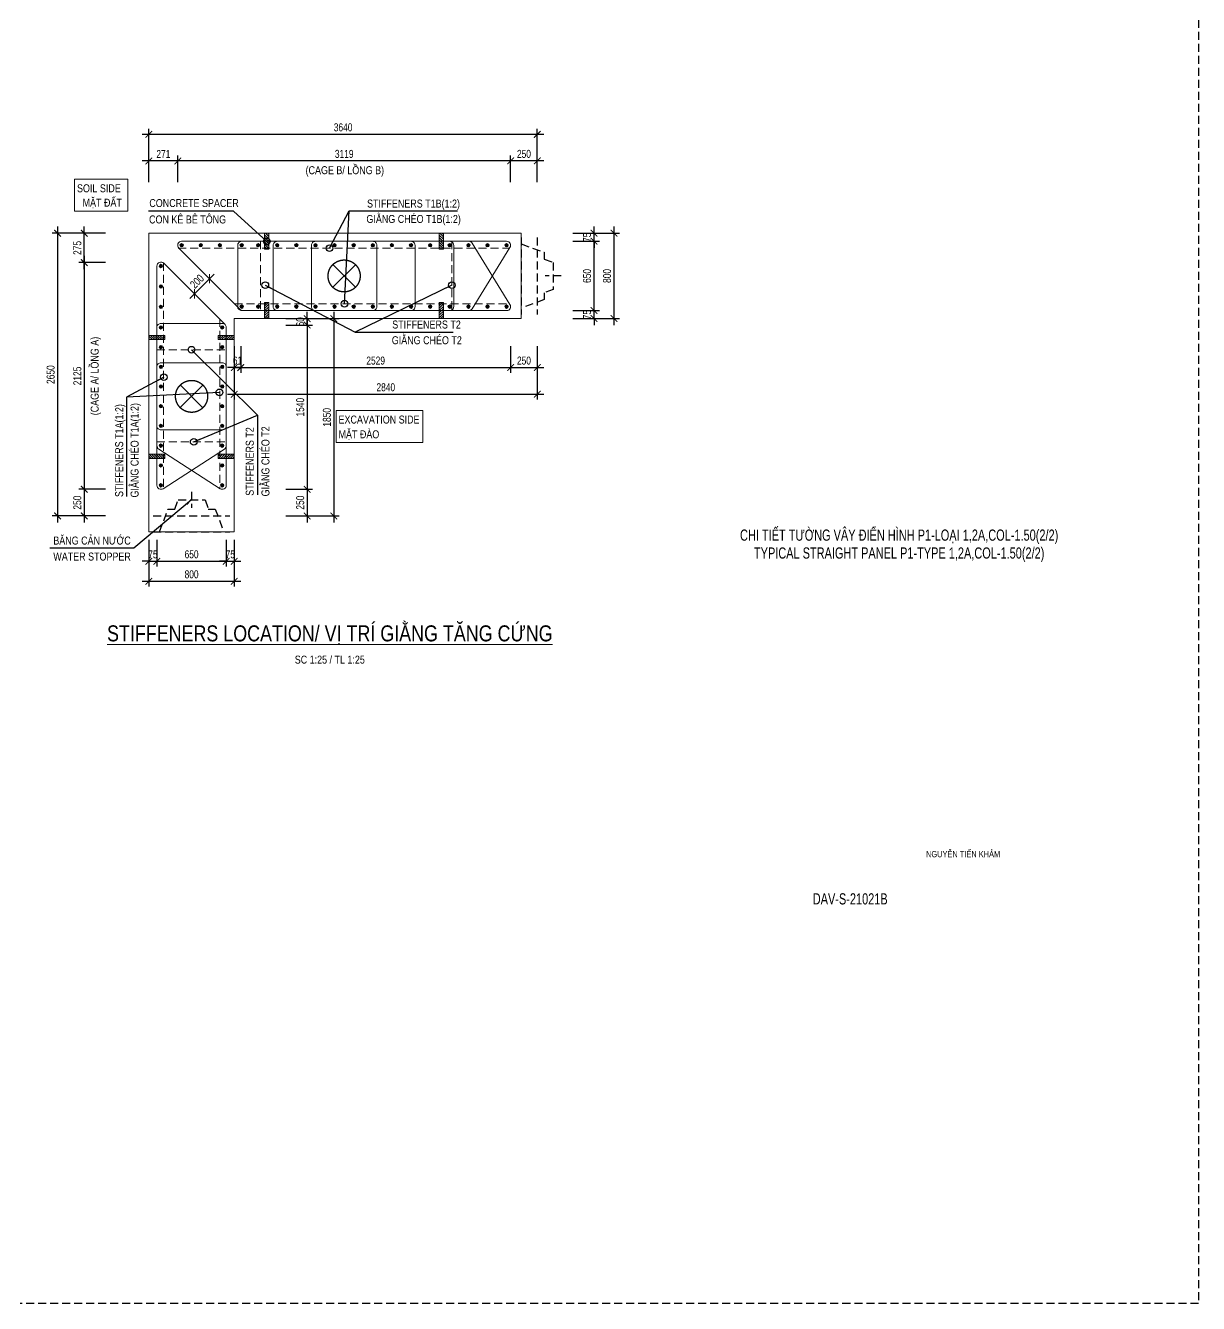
# Model space of a CAD drawing. Header units: millimetres. Extents: x 2611025 to 4139346, y -89870 to 101087.
# Drawn here: x 3060435 to 3104404, y -78018 to -30106 of the extents above; entities that cross this region are included whole.
import ezdxf
from ezdxf.enums import TextEntityAlignment as Align

# ---------------------------------------------------------------- set-up
doc = ezdxf.new("R2010")
doc.units = ezdxf.units.MM
doc.header["$LTSCALE"] = 1200
doc.header["$PDMODE"] = 35
doc.linetypes.add('CENTER', pattern=[2, 1.25, -0.25, 0.25, -0.25])
doc.linetypes.add('HIDDEN', pattern=[0.375, 0.25, -0.125])
for name, color, linetype, lineweight in [('5', 5, 'Continuous', 13), ('BOUND', 3, 'Continuous', 20), ('CWS', 8, 'HIDDEN', 9), ('ENOTE', 2, 'Continuous', 15), ('GRID', 74, 'CENTER', 15), ('LEADER', 8, 'Continuous', 9), ('MCT', 6, 'Continuous', 20), ('T2HI', 4, 'HIDDEN', 13), ('TCHI', 4, 'HIDDEN', 30), ('TEXTEN', 3, 'Continuous', 13), ('TEXTMA', 2, 'Continuous', 13), ('TEXTVN', 2, 'Continuous', 20), ('TIE', 4, 'Continuous', 13)]:
    doc.layers.add(name, color=color, linetype=linetype, lineweight=lineweight)
for name, color, linetype in [('CDC -TEXT KHUNG', 7, 'Continuous'), ('CDC.02.DIM', 1, 'Continuous'), ('CDC.04.HIDDEN', 8, 'HIDDEN'), ('CDC.11.NOTE', 8, 'Continuous'), ('CDC_06.TEXT', 2, 'Continuous'), ('MIE', 5, 'HIDDEN')]:
    doc.layers.add(name, color=color, linetype=linetype)
doc.styles.add('BIGTEXT', font='arial.ttf', dxfattribs={"width": 0.8})
doc.styles.add('DB_Arial', font='arial.ttf', dxfattribs={"width": 0.8})
doc.styles.add('KT CDC', font='arial.ttf', dxfattribs={"width": 0.85, "height": 200})
doc.styles.add('SMTEXT', font='arial.ttf', dxfattribs={"width": 0.75})
doc.dimstyles.new('BSV1-100', dxfattribs={"dimtxt": 300, "dimasz": 250, "dimexe": 200, "dimexo": 0, "dimgap": 108, "dimtad": 1, "dimdec": 0, "dimdsep": 46, "dimtxsty": 'SMTEXT', "dimblk": 'ARCHTICK', "dimcen": 100, "dimdle": 250, "dimclrd": 256, "dimclre": 256, "dimclrt": 1, "dimadec": 0, "dimazin": 0, "dimtfac": 1, "dimtdec": 0, "dimtix": 1, "dimtmove": 2, "dimatfit": 3, "dimfxl": 720, "dimfxlon": 1, "dimtolj": 1, "dimtzin": 0, "dimarcsym": 0})
doc.dimstyles.new('BSV25', dxfattribs={"dimtxt": 300, "dimasz": 250, "dimexe": 200, "dimexo": 0, "dimgap": 108, "dimtad": 1, "dimdec": 0, "dimlfac": 0.25, "dimdsep": 46, "dimtxsty": 'SMTEXT', "dimblk": 'ARCHTICK', "dimcen": 100, "dimdle": 250, "dimclrd": 256, "dimclre": 256, "dimclrt": 2, "dimadec": 0, "dimazin": 0, "dimtfac": 1, "dimtdec": 0, "dimtix": 1, "dimtmove": 2, "dimatfit": 3, "dimfxl": 800, "dimfxlon": 1, "dimtolj": 1, "dimtzin": 0, "dimarcsym": 0})

# ---------------------------------------------------------------- blocks, each defined once
blk = doc.blocks.new('cws800')
at = {"layer": 'CDC.04.HIDDEN'}
for p, q in [((-600, 1440), (-600, -1440)), ((0, 1440), (0, -1440))]:
    blk.add_line(p, q, dxfattribs=at)
for points in [[(0, 1200), (-860, 888), (-860, 627), (-1200, 507), (-1200, -507), (-860, -627), (-860, -888), (0, -1200)], [(-1500, 0), (-900, 0)]]:
    blk.add_lwpolyline(points, dxfattribs=at)
blk = doc.blocks.new('_ArchTick')
at = {"color": 0, "linetype": 'ByBlock', "const_width": 0.15}
blk.add_lwpolyline([(-0.5, -0.5), (0.5, 0.5)], dxfattribs=at)
blk = doc.blocks.new('*D458')
at = {"layer": 'CDC.02.DIM', "lineweight": -2, "transparency": 16777216}
for p, q in [((3065059, -34984), (3065059, -33984)), ((3079619, -34984), (3079619, -33984)), ((3064809, -34184), (3079869, -34184))]:
    blk.add_line(p, q, dxfattribs=at)
at = {"layer": 'Defpoints', "color": 0, "transparency": 16777216}
for p in [(3079619, -34184), (3065059, -37894), (3079619, -38054)]:
    blk.add_point(p, dxfattribs=at)
at = {"layer": 'CDC.02.DIM', "lineweight": -2, "transparency": 16777216, "xscale": 250, "yscale": 250, "zscale": 250, "rotation": 180}
blk.add_blockref('_ArchTick', (3065059, -34184), dxfattribs=at)
at = {"layer": 'CDC.02.DIM', "lineweight": -2, "transparency": 16777216, "xscale": 250, "yscale": 250, "zscale": 250}
blk.add_blockref('_ArchTick', (3079619, -34184), dxfattribs=at)
at = {"layer": 'CDC.02.DIM', "color": 2, "transparency": 16777216, "insert": (3072339, -33923), "char_height": 300, "attachment_point": 5, "style": 'SMTEXT'}
blk.add_mtext('\\A1;3640', dxfattribs=at)
blk = doc.blocks.new('*D459')
at = {"layer": 'CDC.02.DIM', "lineweight": -2, "transparency": 16777216}
for p, q in [((3079869, -35181), (3078369, -35181)), ((3078619, -35981), (3078619, -34981)), ((3079619, -35981), (3079619, -34981))]:
    blk.add_line(p, q, dxfattribs=at)
at = {"layer": 'Defpoints', "color": 0, "transparency": 16777216}
for p in [(3078619, -35181), (3078619, -37894), (3079619, -37894)]:
    blk.add_point(p, dxfattribs=at)
at = {"layer": 'CDC.02.DIM', "lineweight": -2, "transparency": 16777216, "xscale": 250, "yscale": 250, "zscale": 250, "rotation": 180}
blk.add_blockref('_ArchTick', (3078619, -35181), dxfattribs=at)
at = {"layer": 'CDC.02.DIM', "lineweight": -2, "transparency": 16777216, "xscale": 250, "yscale": 250, "zscale": 250}
blk.add_blockref('_ArchTick', (3079619, -35181), dxfattribs=at)
at = {"layer": 'CDC.02.DIM', "color": 2, "transparency": 16777216, "insert": (3079119, -34919), "char_height": 300, "attachment_point": 5, "style": 'SMTEXT'}
blk.add_mtext('\\A1;250', dxfattribs=at)
blk = doc.blocks.new('*D460')
at = {"layer": 'CDC.02.DIM', "lineweight": -2, "transparency": 16777216}
for p, q in [((3078869, -35181), (3065894, -35181)), ((3066144, -35981), (3066144, -34981)), ((3078619, -35981), (3078619, -34981))]:
    blk.add_line(p, q, dxfattribs=at)
at = {"layer": 'Defpoints', "color": 0, "transparency": 16777216}
for p in [(3066144, -35181), (3066144, -37894), (3078619, -37894)]:
    blk.add_point(p, dxfattribs=at)
at = {"layer": 'CDC.02.DIM', "lineweight": -2, "transparency": 16777216, "xscale": 250, "yscale": 250, "zscale": 250, "rotation": 180}
blk.add_blockref('_ArchTick', (3066144, -35181), dxfattribs=at)
at = {"layer": 'CDC.02.DIM', "lineweight": -2, "transparency": 16777216, "xscale": 250, "yscale": 250, "zscale": 250}
blk.add_blockref('_ArchTick', (3078619, -35181), dxfattribs=at)
at = {"layer": 'CDC.02.DIM', "color": 2, "transparency": 16777216, "insert": (3072381, -34919), "char_height": 300, "attachment_point": 5, "style": 'SMTEXT'}
blk.add_mtext('\\A1;3119', dxfattribs=at)
blk = doc.blocks.new('*D461')
at = {"layer": 'CDC.02.DIM', "lineweight": -2, "transparency": 16777216}
for p, q in [((3066394, -35181), (3064809, -35181)), ((3065059, -35981), (3065059, -34981)), ((3066144, -35981), (3066144, -34981))]:
    blk.add_line(p, q, dxfattribs=at)
at = {"layer": 'Defpoints', "color": 0, "transparency": 16777216}
for p in [(3065059, -35181), (3065059, -37894), (3066144, -37894)]:
    blk.add_point(p, dxfattribs=at)
at = {"layer": 'CDC.02.DIM', "lineweight": -2, "transparency": 16777216, "xscale": 250, "yscale": 250, "zscale": 250, "rotation": 180}
blk.add_blockref('_ArchTick', (3065059, -35181), dxfattribs=at)
at = {"layer": 'CDC.02.DIM', "lineweight": -2, "transparency": 16777216, "xscale": 250, "yscale": 250, "zscale": 250}
blk.add_blockref('_ArchTick', (3066144, -35181), dxfattribs=at)
at = {"layer": 'CDC.02.DIM', "color": 2, "transparency": 16777216, "insert": (3065601, -34922), "char_height": 300, "attachment_point": 5, "style": 'SMTEXT'}
blk.add_mtext('\\A1;271', dxfattribs=at)
blk = doc.blocks.new('mct1')
at = {"lineweight": 9}
h = blk.add_hatch(color=256, dxfattribs=at)
h.dxf.hatch_style = 1
h.paths.add_polyline_path([(-16, 0, 1), (16, 0, 1)])
blk.add_circle((0, 0), 16, dxfattribs=at)
blk = doc.blocks.new('*D462')
at = {"layer": 'CDC.02.DIM', "lineweight": -2, "transparency": 16777216}
for p, q in [((3071193, -41094), (3072193, -41094)), ((3071993, -40844), (3071993, -48743)), ((3071193, -48493), (3072193, -48493))]:
    blk.add_line(p, q, dxfattribs=at)
at = {"layer": 'Defpoints', "color": 0, "transparency": 16777216}
for p in [(3068259, -41094), (3068259, -48493), (3071993, -48493)]:
    blk.add_point(p, dxfattribs=at)
at = {"layer": 'CDC.02.DIM', "lineweight": -2, "transparency": 16777216, "xscale": 250, "yscale": 250, "zscale": 250}
for p, rotation in [((3071993, -41094), 90), ((3071993, -48493), 270)]:
    blk.add_blockref('_ArchTick', p, dxfattribs=dict(at, rotation=rotation))
at = {"layer": 'CDC.02.DIM', "color": 2, "transparency": 16777216, "insert": (3071732, -44794), "char_height": 300, "attachment_point": 5, "rotation": 90, "style": 'SMTEXT'}
blk.add_mtext('\\A1;1850', dxfattribs=at)
blk = doc.blocks.new('*D463')
at = {"layer": 'CDC.02.DIM', "lineweight": -2, "transparency": 16777216}
for p, q in [((3068501, -42130), (3068501, -43130)), ((3078619, -42130), (3078619, -43130)), ((3068251, -42930), (3078869, -42930))]:
    blk.add_line(p, q, dxfattribs=at)
at = {"layer": 'Defpoints', "color": 0, "transparency": 16777216}
for p in [(3068501, -41094), (3078619, -41094), (3078619, -42930)]:
    blk.add_point(p, dxfattribs=at)
at = {"layer": 'CDC.02.DIM', "lineweight": -2, "transparency": 16777216, "xscale": 250, "yscale": 250, "zscale": 250, "rotation": 180}
blk.add_blockref('_ArchTick', (3068501, -42930), dxfattribs=at)
at = {"layer": 'CDC.02.DIM', "lineweight": -2, "transparency": 16777216, "xscale": 250, "yscale": 250, "zscale": 250}
blk.add_blockref('_ArchTick', (3078619, -42930), dxfattribs=at)
at = {"layer": 'CDC.02.DIM', "color": 2, "transparency": 16777216, "insert": (3073560, -42669), "char_height": 300, "attachment_point": 5, "style": 'SMTEXT'}
blk.add_mtext('\\A1;2529', dxfattribs=at)
blk = doc.blocks.new('*D464')
at = {"layer": 'CDC.02.DIM', "lineweight": -2, "transparency": 16777216}
for p, q in [((3068259, -43130), (3068259, -44130)), ((3079619, -43130), (3079619, -44130)), ((3068009, -43930), (3079869, -43930))]:
    blk.add_line(p, q, dxfattribs=at)
at = {"layer": 'Defpoints', "color": 0, "transparency": 16777216}
for p in [(3068259, -41094), (3079619, -41094), (3079619, -43930)]:
    blk.add_point(p, dxfattribs=at)
at = {"layer": 'CDC.02.DIM', "lineweight": -2, "transparency": 16777216, "xscale": 250, "yscale": 250, "zscale": 250, "rotation": 180}
blk.add_blockref('_ArchTick', (3068259, -43930), dxfattribs=at)
at = {"layer": 'CDC.02.DIM', "lineweight": -2, "transparency": 16777216, "xscale": 250, "yscale": 250, "zscale": 250}
blk.add_blockref('_ArchTick', (3079619, -43930), dxfattribs=at)
at = {"layer": 'CDC.02.DIM', "color": 2, "transparency": 16777216, "insert": (3073939, -43669), "char_height": 300, "attachment_point": 5, "style": 'SMTEXT'}
blk.add_mtext('\\A1;2840', dxfattribs=at)
blk = doc.blocks.new('*D465')
at = {"layer": 'CDC.02.DIM', "lineweight": -2, "transparency": 16777216}
for p, q in [((3078619, -42130), (3078619, -43130)), ((3079619, -42130), (3079619, -43130)), ((3078369, -42930), (3079869, -42930))]:
    blk.add_line(p, q, dxfattribs=at)
at = {"layer": 'Defpoints', "color": 0, "transparency": 16777216}
for p in [(3078619, -41094), (3079619, -41094), (3079619, -42930)]:
    blk.add_point(p, dxfattribs=at)
at = {"layer": 'CDC.02.DIM', "lineweight": -2, "transparency": 16777216, "xscale": 250, "yscale": 250, "zscale": 250, "rotation": 180}
blk.add_blockref('_ArchTick', (3078619, -42930), dxfattribs=at)
at = {"layer": 'CDC.02.DIM', "lineweight": -2, "transparency": 16777216, "xscale": 250, "yscale": 250, "zscale": 250}
blk.add_blockref('_ArchTick', (3079619, -42930), dxfattribs=at)
at = {"layer": 'CDC.02.DIM', "color": 2, "transparency": 16777216, "insert": (3079119, -42669), "char_height": 300, "attachment_point": 5, "style": 'SMTEXT'}
blk.add_mtext('\\A1;250', dxfattribs=at)
blk = doc.blocks.new('*D466')
at = {"layer": 'CDC.02.DIM', "lineweight": -2, "transparency": 16777216}
for p, q in [((3070993, -41083), (3070993, -47743)), ((3070193, -41333), (3071193, -41333)), ((3070193, -47493), (3071193, -47493))]:
    blk.add_line(p, q, dxfattribs=at)
at = {"layer": 'Defpoints', "color": 0, "transparency": 16777216}
for p in [(3068259, -41333), (3068259, -47493), (3070993, -47493)]:
    blk.add_point(p, dxfattribs=at)
at = {"layer": 'CDC.02.DIM', "lineweight": -2, "transparency": 16777216, "xscale": 250, "yscale": 250, "zscale": 250}
for p, rotation in [((3070993, -41333), 90), ((3070993, -47493), 270)]:
    blk.add_blockref('_ArchTick', p, dxfattribs=dict(at, rotation=rotation))
at = {"layer": 'CDC.02.DIM', "color": 2, "transparency": 16777216, "insert": (3070732, -44413), "char_height": 300, "attachment_point": 5, "rotation": 90, "style": 'SMTEXT'}
blk.add_mtext('\\A1;1540', dxfattribs=at)
blk = doc.blocks.new('*D467')
at = {"layer": 'CDC.02.DIM', "lineweight": -2, "transparency": 16777216}
for p, q in [((3070993, -47243), (3070993, -48743)), ((3070193, -47493), (3071193, -47493)), ((3070193, -48493), (3071193, -48493))]:
    blk.add_line(p, q, dxfattribs=at)
at = {"layer": 'Defpoints', "color": 0, "transparency": 16777216}
for p in [(3068259, -47493), (3068259, -48493), (3070993, -48493)]:
    blk.add_point(p, dxfattribs=at)
at = {"layer": 'CDC.02.DIM', "lineweight": -2, "transparency": 16777216, "xscale": 250, "yscale": 250, "zscale": 250}
for p, rotation in [((3070993, -47493), 90), ((3070993, -48493), 270)]:
    blk.add_blockref('_ArchTick', p, dxfattribs=dict(at, rotation=rotation))
at = {"layer": 'CDC.02.DIM', "color": 2, "transparency": 16777216, "insert": (3070732, -47993), "char_height": 300, "attachment_point": 5, "rotation": 90, "style": 'SMTEXT'}
blk.add_mtext('\\A1;250', dxfattribs=at)
blk = doc.blocks.new('*D468')
at = {"layer": 'CDC.02.DIM', "lineweight": -2, "transparency": 16777216}
for p, q in [((3070193, -41094), (3071193, -41094)), ((3070993, -41094), (3070993, -40844)), ((3070993, -41333), (3070993, -41094)), ((3070193, -41333), (3071193, -41333)), ((3070993, -41333), (3070993, -41583))]:
    blk.add_line(p, q, dxfattribs=at)
at = {"layer": 'Defpoints', "color": 0, "transparency": 16777216}
for p in [(3068259, -41094), (3070993, -41094), (3068259, -41333)]:
    blk.add_point(p, dxfattribs=at)
at = {"layer": 'CDC.02.DIM', "lineweight": -2, "transparency": 16777216, "xscale": 250, "yscale": 250, "zscale": 250}
for p, rotation in [((3070993, -41094), 270), ((3070993, -41333), 90)]:
    blk.add_blockref('_ArchTick', p, dxfattribs=dict(at, rotation=rotation))
at = {"layer": 'CDC.02.DIM', "color": 2, "transparency": 16777216, "insert": (3070732, -41213), "char_height": 300, "attachment_point": 5, "rotation": 90, "style": 'SMTEXT'}
blk.add_mtext('\\A1;60', dxfattribs=at)
blk = doc.blocks.new('*D469')
at = {"layer": 'CDC.02.DIM', "lineweight": -2, "transparency": 16777216}
for p, q in [((3068259, -42130), (3068259, -43130)), ((3068501, -42130), (3068501, -43130)), ((3068259, -42930), (3068009, -42930)), ((3068501, -42930), (3068259, -42930)), ((3068501, -42930), (3068751, -42930))]:
    blk.add_line(p, q, dxfattribs=at)
at = {"layer": 'Defpoints', "color": 0, "transparency": 16777216}
for p in [(3068259, -41094), (3068501, -41094), (3068259, -42930)]:
    blk.add_point(p, dxfattribs=at)
at = {"layer": 'CDC.02.DIM', "lineweight": -2, "transparency": 16777216, "xscale": 250, "yscale": 250, "zscale": 250}
blk.add_blockref('_ArchTick', (3068259, -42930), dxfattribs=at)
at = {"layer": 'CDC.02.DIM', "lineweight": -2, "transparency": 16777216, "xscale": 250, "yscale": 250, "zscale": 250, "rotation": 180}
blk.add_blockref('_ArchTick', (3068501, -42930), dxfattribs=at)
at = {"layer": 'CDC.02.DIM', "color": 2, "transparency": 16777216, "insert": (3068380, -42669), "char_height": 300, "attachment_point": 5, "style": 'SMTEXT'}
blk.add_mtext('\\A1;61', dxfattribs=at)
blk = doc.blocks.new('*D470')
at = {"layer": 'CDC.02.DIM', "lineweight": -2, "transparency": 16777216}
for p, q in [((3082495, -41344), (3082495, -37644)), ((3081695, -37894), (3082695, -37894)), ((3081695, -41094), (3082695, -41094))]:
    blk.add_line(p, q, dxfattribs=at)
at = {"layer": 'Defpoints', "color": 0, "transparency": 16777216}
for p in [(3079019, -37894), (3082495, -37894), (3079019, -41094)]:
    blk.add_point(p, dxfattribs=at)
at = {"layer": 'CDC.02.DIM', "lineweight": -2, "transparency": 16777216, "xscale": 250, "yscale": 250, "zscale": 250}
for p, rotation in [((3082495, -37894), 90), ((3082495, -41094), 270)]:
    blk.add_blockref('_ArchTick', p, dxfattribs=dict(at, rotation=rotation))
at = {"layer": 'CDC.02.DIM', "color": 2, "transparency": 16777216, "insert": (3082234, -39494), "char_height": 300, "attachment_point": 5, "rotation": 90, "style": 'SMTEXT'}
blk.add_mtext('\\A1;800', dxfattribs=at)
blk = doc.blocks.new('*D471')
at = {"layer": 'CDC.02.DIM', "lineweight": -2, "transparency": 16777216}
for p, q in [((3081745, -40794), (3081745, -40544)), ((3080945, -40794), (3081945, -40794)), ((3080945, -41094), (3081945, -41094)), ((3081745, -41094), (3081745, -40794)), ((3081745, -41094), (3081745, -41344))]:
    blk.add_line(p, q, dxfattribs=at)
at = {"layer": 'Defpoints', "color": 0, "transparency": 16777216}
for p in [(3079019, -40794), (3079019, -41094), (3081745, -40794)]:
    blk.add_point(p, dxfattribs=at)
at = {"layer": 'CDC.02.DIM', "lineweight": -2, "transparency": 16777216, "xscale": 250, "yscale": 250, "zscale": 250}
for p, rotation in [((3081745, -40794), 270), ((3081745, -41094), 90)]:
    blk.add_blockref('_ArchTick', p, dxfattribs=dict(at, rotation=rotation))
at = {"layer": 'CDC.02.DIM', "color": 2, "transparency": 16777216, "insert": (3081484, -40944), "char_height": 300, "attachment_point": 5, "rotation": 90, "style": 'SMTEXT'}
blk.add_mtext('\\A1;75', dxfattribs=at)
blk = doc.blocks.new('*D472')
at = {"layer": 'CDC.02.DIM', "lineweight": -2, "transparency": 16777216}
for p, q in [((3080945, -38194), (3081945, -38194)), ((3081745, -41044), (3081745, -37944)), ((3080945, -40794), (3081945, -40794))]:
    blk.add_line(p, q, dxfattribs=at)
at = {"layer": 'Defpoints', "color": 0, "transparency": 16777216}
for p in [(3079019, -38194), (3081745, -38194), (3079019, -40794)]:
    blk.add_point(p, dxfattribs=at)
at = {"layer": 'CDC.02.DIM', "lineweight": -2, "transparency": 16777216, "xscale": 250, "yscale": 250, "zscale": 250}
for p, rotation in [((3081745, -38194), 90), ((3081745, -40794), 270)]:
    blk.add_blockref('_ArchTick', p, dxfattribs=dict(at, rotation=rotation))
at = {"layer": 'CDC.02.DIM', "color": 2, "transparency": 16777216, "insert": (3081484, -39494), "char_height": 300, "attachment_point": 5, "rotation": 90, "style": 'SMTEXT'}
blk.add_mtext('\\A1;650', dxfattribs=at)
blk = doc.blocks.new('*D473')
at = {"layer": 'CDC.02.DIM', "lineweight": -2, "transparency": 16777216}
for p, q in [((3081745, -37894), (3081745, -37644)), ((3080945, -37894), (3081945, -37894)), ((3080945, -38194), (3081945, -38194)), ((3081745, -38194), (3081745, -37894)), ((3081745, -38194), (3081745, -38444))]:
    blk.add_line(p, q, dxfattribs=at)
at = {"layer": 'Defpoints', "color": 0, "transparency": 16777216}
for p in [(3079019, -37894), (3079019, -38194), (3081745, -37894)]:
    blk.add_point(p, dxfattribs=at)
at = {"layer": 'CDC.02.DIM', "lineweight": -2, "transparency": 16777216, "xscale": 250, "yscale": 250, "zscale": 250}
for p, rotation in [((3081745, -37894), 270), ((3081745, -38194), 90)]:
    blk.add_blockref('_ArchTick', p, dxfattribs=dict(at, rotation=rotation))
at = {"layer": 'CDC.02.DIM', "color": 2, "transparency": 16777216, "insert": (3081484, -38044), "char_height": 300, "attachment_point": 5, "rotation": 90, "style": 'SMTEXT'}
blk.add_mtext('\\A1;75', dxfattribs=at)
blk = doc.blocks.new('*D474')
at = {"layer": 'CDC.02.DIM', "lineweight": -2, "transparency": 16777216}
for p, q in [((3061637, -37644), (3061637, -48743)), ((3062437, -37894), (3061437, -37894)), ((3062437, -48493), (3061437, -48493))]:
    blk.add_line(p, q, dxfattribs=at)
at = {"layer": 'Defpoints', "color": 0, "transparency": 16777216}
for p in [(3065059, -37894), (3061637, -48493), (3065059, -48493)]:
    blk.add_point(p, dxfattribs=at)
at = {"layer": 'CDC.02.DIM', "lineweight": -2, "transparency": 16777216, "xscale": 250, "yscale": 250, "zscale": 250}
for p, rotation in [((3061637, -37894), 90), ((3061637, -48493), 270)]:
    blk.add_blockref('_ArchTick', p, dxfattribs=dict(at, rotation=rotation))
at = {"layer": 'CDC.02.DIM', "color": 2, "transparency": 16777216, "insert": (3061376, -43194), "char_height": 300, "attachment_point": 5, "rotation": 90, "style": 'SMTEXT'}
blk.add_mtext('\\A1;2650', dxfattribs=at)
blk = doc.blocks.new('*D475')
at = {"layer": 'CDC.02.DIM', "lineweight": -2, "transparency": 16777216}
for p, q in [((3062637, -38745), (3062637, -47743)), ((3063437, -38995), (3062437, -38995)), ((3063437, -47493), (3062437, -47493))]:
    blk.add_line(p, q, dxfattribs=at)
at = {"layer": 'Defpoints', "color": 0, "transparency": 16777216}
for p in [(3065429, -38995), (3062637, -47493), (3065059, -47493)]:
    blk.add_point(p, dxfattribs=at)
at = {"layer": 'CDC.02.DIM', "lineweight": -2, "transparency": 16777216, "xscale": 250, "yscale": 250, "zscale": 250}
for p, rotation in [((3062637, -38995), 90), ((3062637, -47493), 270)]:
    blk.add_blockref('_ArchTick', p, dxfattribs=dict(at, rotation=rotation))
at = {"layer": 'CDC.02.DIM', "color": 2, "transparency": 16777216, "insert": (3062376, -43244), "char_height": 300, "attachment_point": 5, "rotation": 90, "style": 'SMTEXT'}
blk.add_mtext('\\A1;2125', dxfattribs=at)
blk = doc.blocks.new('*D476')
at = {"layer": 'CDC.02.DIM', "lineweight": -2, "transparency": 16777216}
for p, q in [((3062637, -47243), (3062637, -48743)), ((3063437, -47493), (3062437, -47493)), ((3063437, -48493), (3062437, -48493))]:
    blk.add_line(p, q, dxfattribs=at)
at = {"layer": 'Defpoints', "color": 0, "transparency": 16777216}
for p in [(3065059, -47493), (3062637, -48493), (3065059, -48493)]:
    blk.add_point(p, dxfattribs=at)
at = {"layer": 'CDC.02.DIM', "lineweight": -2, "transparency": 16777216, "xscale": 250, "yscale": 250, "zscale": 250}
for p, rotation in [((3062637, -47493), 90), ((3062637, -48493), 270)]:
    blk.add_blockref('_ArchTick', p, dxfattribs=dict(at, rotation=rotation))
at = {"layer": 'CDC.02.DIM', "color": 2, "transparency": 16777216, "insert": (3062376, -47993), "char_height": 300, "attachment_point": 5, "rotation": 90, "style": 'SMTEXT'}
blk.add_mtext('\\A1;250', dxfattribs=at)
blk = doc.blocks.new('*D477')
at = {"layer": 'CDC.02.DIM', "lineweight": -2, "transparency": 16777216}
for p, q in [((3062637, -39245), (3062637, -37644)), ((3063437, -37894), (3062437, -37894)), ((3063437, -38995), (3062437, -38995))]:
    blk.add_line(p, q, dxfattribs=at)
at = {"layer": 'Defpoints', "color": 0, "transparency": 16777216}
for p in [(3062637, -37894), (3065059, -37894), (3065429, -38995)]:
    blk.add_point(p, dxfattribs=at)
at = {"layer": 'CDC.02.DIM', "lineweight": -2, "transparency": 16777216, "xscale": 250, "yscale": 250, "zscale": 250}
for p, rotation in [((3062637, -37894), 90), ((3062637, -38995), 270)]:
    blk.add_blockref('_ArchTick', p, dxfattribs=dict(at, rotation=rotation))
at = {"layer": 'CDC.02.DIM', "color": 2, "transparency": 16777216, "insert": (3062376, -38444), "char_height": 300, "attachment_point": 5, "rotation": 90, "style": 'SMTEXT'}
blk.add_mtext('\\A1;275', dxfattribs=at)
blk = doc.blocks.new('*D478')
at = {"layer": 'CDC.02.DIM', "lineweight": -2, "transparency": 16777216}
for p, q in [((3065059, -50143), (3065059, -51143)), ((3068259, -50143), (3068259, -51143)), ((3064809, -50943), (3068509, -50943))]:
    blk.add_line(p, q, dxfattribs=at)
at = {"layer": 'Defpoints', "color": 0, "transparency": 16777216}
for p in [(3065059, -49093), (3068259, -49093), (3068259, -50943)]:
    blk.add_point(p, dxfattribs=at)
at = {"layer": 'CDC.02.DIM', "lineweight": -2, "transparency": 16777216, "xscale": 250, "yscale": 250, "zscale": 250, "rotation": 180}
blk.add_blockref('_ArchTick', (3065059, -50943), dxfattribs=at)
at = {"layer": 'CDC.02.DIM', "lineweight": -2, "transparency": 16777216, "xscale": 250, "yscale": 250, "zscale": 250}
blk.add_blockref('_ArchTick', (3068259, -50943), dxfattribs=at)
at = {"layer": 'CDC.02.DIM', "color": 2, "transparency": 16777216, "insert": (3066659, -50682), "char_height": 300, "attachment_point": 5, "style": 'SMTEXT'}
blk.add_mtext('\\A1;800', dxfattribs=at)
blk = doc.blocks.new('*D479')
at = {"layer": 'CDC.02.DIM', "lineweight": -2, "transparency": 16777216}
for p, q in [((3065059, -49393), (3065059, -50393)), ((3065359, -49393), (3065359, -50393)), ((3065059, -50193), (3064809, -50193)), ((3065059, -50193), (3065359, -50193)), ((3065359, -50193), (3065609, -50193))]:
    blk.add_line(p, q, dxfattribs=at)
at = {"layer": 'Defpoints', "color": 0, "transparency": 16777216}
for p in [(3065059, -49093), (3065359, -49093), (3065359, -50193)]:
    blk.add_point(p, dxfattribs=at)
at = {"layer": 'CDC.02.DIM', "lineweight": -2, "transparency": 16777216, "xscale": 250, "yscale": 250, "zscale": 250}
blk.add_blockref('_ArchTick', (3065059, -50193), dxfattribs=at)
at = {"layer": 'CDC.02.DIM', "lineweight": -2, "transparency": 16777216, "xscale": 250, "yscale": 250, "zscale": 250, "rotation": 180}
blk.add_blockref('_ArchTick', (3065359, -50193), dxfattribs=at)
at = {"layer": 'CDC.02.DIM', "color": 2, "transparency": 16777216, "insert": (3065209, -49933), "char_height": 300, "attachment_point": 5, "style": 'SMTEXT'}
blk.add_mtext('\\A1;75', dxfattribs=at)
blk = doc.blocks.new('*D480')
at = {"layer": 'CDC.02.DIM', "lineweight": -2, "transparency": 16777216}
for p, q in [((3065359, -49393), (3065359, -50393)), ((3067959, -49393), (3067959, -50393)), ((3065109, -50193), (3068209, -50193))]:
    blk.add_line(p, q, dxfattribs=at)
at = {"layer": 'Defpoints', "color": 0, "transparency": 16777216}
for p in [(3065359, -49093), (3067959, -49093), (3067959, -50193)]:
    blk.add_point(p, dxfattribs=at)
at = {"layer": 'CDC.02.DIM', "lineweight": -2, "transparency": 16777216, "xscale": 250, "yscale": 250, "zscale": 250, "rotation": 180}
blk.add_blockref('_ArchTick', (3065359, -50193), dxfattribs=at)
at = {"layer": 'CDC.02.DIM', "lineweight": -2, "transparency": 16777216, "xscale": 250, "yscale": 250, "zscale": 250}
blk.add_blockref('_ArchTick', (3067959, -50193), dxfattribs=at)
at = {"layer": 'CDC.02.DIM', "color": 2, "transparency": 16777216, "insert": (3066659, -49932), "char_height": 300, "attachment_point": 5, "style": 'SMTEXT'}
blk.add_mtext('\\A1;650', dxfattribs=at)
blk = doc.blocks.new('*D481')
at = {"layer": 'CDC.02.DIM', "lineweight": -2, "transparency": 16777216}
for p, q in [((3067959, -49393), (3067959, -50393)), ((3068259, -49393), (3068259, -50393)), ((3067959, -50193), (3067709, -50193)), ((3067959, -50193), (3068259, -50193)), ((3068259, -50193), (3068509, -50193))]:
    blk.add_line(p, q, dxfattribs=at)
at = {"layer": 'Defpoints', "color": 0, "transparency": 16777216}
for p in [(3067959, -49093), (3068259, -49093), (3068259, -50193)]:
    blk.add_point(p, dxfattribs=at)
at = {"layer": 'CDC.02.DIM', "lineweight": -2, "transparency": 16777216, "xscale": 250, "yscale": 250, "zscale": 250}
blk.add_blockref('_ArchTick', (3067959, -50193), dxfattribs=at)
at = {"layer": 'CDC.02.DIM', "lineweight": -2, "transparency": 16777216, "xscale": 250, "yscale": 250, "zscale": 250, "rotation": 180}
blk.add_blockref('_ArchTick', (3068259, -50193), dxfattribs=at)
at = {"layer": 'CDC.02.DIM', "color": 2, "transparency": 16777216, "insert": (3068109, -49933), "char_height": 300, "attachment_point": 5, "style": 'SMTEXT'}
blk.add_mtext('\\A1;75', dxfattribs=at)
blk = doc.blocks.new('tremie')
at = {"layer": 'MIE', "color": 74, "ltscale": 1000}
for p, q in [((424, -424), (-424, 424)), ((424, 424), (-424, -424))]:
    blk.add_line(p, q, dxfattribs=at)
at = {"layer": 'MIE', "ltscale": 500}
blk.add_circle((0, 0), 600, dxfattribs=at)
blk = doc.blocks.new('*D482')
at = {"layer": 'CDC.02.DIM', "lineweight": -2, "transparency": 16777216}
for p, q in [((3066588, -40343), (3067507, -39423)), ((3067331, -39600), (3067472, -39741)), ((3066765, -40166), (3066906, -40307))]:
    blk.add_line(p, q, dxfattribs=at)
at = {"layer": 'Defpoints', "color": 0, "transparency": 16777216}
for p in [(3067331, -39600), (3067331, -39600), (3066765, -40166)]:
    blk.add_point(p, dxfattribs=at)
at = {"layer": 'CDC.02.DIM', "lineweight": -2, "transparency": 16777216, "xscale": 250, "yscale": 250, "zscale": 250}
for p, rotation in [((3067331, -39600), 45), ((3066765, -40166), 225)]:
    blk.add_blockref('_ArchTick', p, dxfattribs=dict(at, rotation=rotation))
at = {"layer": 'CDC.02.DIM', "color": 2, "transparency": 16777216, "insert": (3066863, -39698), "char_height": 300, "attachment_point": 5, "rotation": 45, "style": 'SMTEXT'}
blk.add_mtext('\\A1;200', dxfattribs=at)
blk = doc.blocks.new('sp')
at = {"layer": '5', "lineweight": 20}
h = blk.add_hatch(dxfattribs=at)
h.set_pattern_fill('ANSI31', color=256, scale=500)
h.set_pattern_definition([(45, (0, 0), (-44.194, 44.194), [])])
h.paths.add_polyline_path([(80, 300), (-80, 300), (-80, -300), (80, -300)])
blk.add_lwpolyline([(-80, -300), (80, -300), (80, 300), (-80, 300)], close=True, dxfattribs=at)

msp = doc.modelspace()

# ---------------------------------------------------------------- linework, layer by layer
at = {"layer": 'BOUND'}
msp.add_lwpolyline([(3079018.8, -41094), (3079018.8, -37894), (3065058.9, -37894), (3065058.9, -49093.2), (3068258.9, -49093.2), (3068258.9, -41094)], close=True, dxfattribs=at)
at = {"layer": 'T2HI', "color": 1}
for p, q in [((3069241.3, -38194), (3069241.3, -40794)), ((3076416.7, -38194), (3076416.7, -40794)), ((3066160.7, -38451.2), (3078578.7, -38451.2)), ((3065606.2, -38995.9), (3065606.2, -47458.9)), ((3068266.1, -40535.5), (3078577.9, -40535.5)), ((3067712.6, -41101.2), (3067712.6, -47469.4)), ((3065358.9, -42258.1), (3067958.9, -42258.1)), ((3065358.9, -45713.1), (3067958.9, -45713.1))]:
    msp.add_line(p, q, dxfattribs=at)
at = {"layer": 'TCHI'}
msp.add_lwpolyline([(2884868.8, 17806.3), (3104404.3, 17806.3), (3104404.3, -78017.7), (2884868.8, -78017.7)], close=True, dxfattribs=at)
at = {"layer": 'TEXTEN'}
msp.add_lwpolyline([(3062271.1, -37067.1), (3062271.1, -35867.1), (3064271.1, -35867.1), (3064271.1, -37067.1)], close=True, dxfattribs=at)
at = {"layer": 'TEXTEN', "elevation": 0}
msp.add_lwpolyline([(3072075.5, -45738.3), (3072075.5, -44538.3), (3075325.5, -44538.3), (3075325.5, -45738.3)], close=True, dxfattribs=at)
at = {"layer": 'TIE'}
for points in [[(3076606, -40794), (3077048.6, -40794, 0.2482328), (3077172.6, -40728.4), (3078592.8, -38428.4, 0.6022653), (3078468.8, -38194), (3066286.7, -38194, 0.6681786), (3066180.6, -38450.1), (3068480.6, -40750.1, 0.1989124), (3068586.7, -40794), (3078468.8, -40794, 0.6022653), (3078592.8, -40559.6), (3077172.6, -38259.6, 0.2482328), (3077048.6, -38194), (3076606, -38194)], [(3068986.5, -40794), (3068536.5, -40794, -0.4142136), (3068386.5, -40644), (3068386.5, -38344, -0.4142136), (3068536.5, -38194), (3068986.5, -38194)], [(3070319.7, -40794), (3069869.7, -40794, -0.4142136), (3069719.7, -40644), (3069719.7, -38344, -0.4142136), (3069869.7, -38194), (3070319.7, -38194)], [(3071752.9, -40794), (3071302.9, -40794, -0.4142136), (3071152.9, -40644), (3071152.9, -38344, -0.4142136), (3071302.9, -38194), (3071752.9, -38194)], [(3073002.6, -40794), (3073452.6, -40794, 0.4142136), (3073602.6, -40644), (3073602.6, -38344, 0.4142136), (3073452.6, -38194), (3073002.6, -38194)], [(3074435.8, -40794), (3074885.8, -40794, 0.4142136), (3075035.8, -40644), (3075035.8, -38344, 0.4142136), (3074885.8, -38194), (3074435.8, -38194)], [(3075884.4, -40794), (3076334.4, -40794, 0.4142136), (3076484.4, -40644), (3076484.4, -38344, 0.4142136), (3076334.4, -38194), (3075884.4, -38194)], [(3067958.9, -41421.8, 0.1989124), (3067915, -41315.8), (3065615, -39015.8, 0.6681786), (3065358.9, -39121.8), (3065358.9, -47343.2, 0.5933499), (3065590, -47469.4), (3067890, -45983, 0.2552171), (3067958.9, -45856.8), (3067958.9, -45408.9)], [(3067958.9, -41871.8), (3067958.9, -41421.8, 0.4142136), (3067808.9, -41271.8), (3065508.9, -41271.8, 0.4142136), (3065358.9, -41421.8), (3065358.9, -41871.8)], [(3065358.9, -45408.9), (3065358.9, -45856.8, 0.2552171), (3065427.8, -45983), (3067727.8, -47469.4, 0.5933499), (3067958.9, -47343.2), (3067958.9, -41421.8)], [(3067958.9, -43350.2), (3067958.9, -42900.2, 0.4142136), (3067808.9, -42750.2), (3065508.9, -42750.2, 0.4142136), (3065358.9, -42900.2), (3065358.9, -43350.2)], [(3067958.9, -44667.7), (3067958.9, -45117.7, -0.4142136), (3067808.9, -45267.7), (3065508.9, -45267.7, -0.4142136), (3065358.9, -45117.7), (3065358.9, -44667.7)]]:
    msp.add_lwpolyline(points, format="xyb", dxfattribs=at)

# ---------------------------------------------------------------- block references
at = {"layer": 'CWS', "xscale": -1}
for p, rotation in [((3079018.8, -39494), 359.9999999999849), ((3066658.9, -49093.2), 89.99999999999993)]:
    msp.add_blockref('cws800', p, dxfattribs=dict(at, rotation=rotation))
at = {"layer": 'ENOTE', "xscale": -1}
for p in [(3069471.4, -38194), (3076024.4, -38194)]:
    msp.add_blockref('sp', p, dxfattribs=at)
at = {"layer": 'ENOTE'}
for p, rotation in [((3069471.4, -40794), 180), ((3076024.4, -40794), 180), ((3065358.9, -41800.6), 90.00000000000836), ((3065358.9, -46256), 90.00000000000836)]:
    msp.add_blockref('sp', p, dxfattribs=dict(at, rotation=rotation))
at = {"layer": 'ENOTE', "xscale": -1, "rotation": 270.0000000000084}
for p in [(3067958.9, -41800.6), (3067958.9, -46256)]:
    msp.add_blockref('sp', p, dxfattribs=at)
at = {"layer": 'GRID', "rotation": 269.6724061558663}
for p in [(3072377.7, -39494), (3066658.9, -44008.9)]:
    msp.add_blockref('tremie', p, dxfattribs=at)
at = {"layer": 'MCT', "yscale": 4, "zscale": 4}
for p, xscale, rotation in [((3066286.7, -38344), -3.999999999999999, 315.6159190641258), ((3067003.3, -38344), -4, 315.6159190641255), ((3067719.9, -38344), -4, 315.6159190641255), ((3068536.5, -38344), -4, 315.6159190641255), ((3069153.1, -38344), -4, 315.6159190641255), ((3069869.7, -38344), -4, 315.6159190641255), ((3070586.3, -38344), -4, 315.6159190641255), ((3071302.9, -38344), -4, 315.6159190641255), ((3072019.4, -38344), -4, 315.6159190641255), ((3072736, -38344), -4, 315.6159190641255), ((3073452.6, -38344), -4, 315.6159190641255), ((3074169.2, -38344), -4, 315.6159190641255), ((3074885.8, -38344), -4, 315.6159190641255), ((3075602.4, -38344), -4, 315.6159190641255), ((3076334.4, -38344), -4, 315.6159190641255), ((3077035.6, -38344), -4, 315.6159190641255), ((3077752.2, -38344), -4, 315.6159190641255), ((3078468.8, -38344), -4, 315.6159190641255), ((3065508.9, -39121.8), -3.999999999999999, 315.6159190641258), ((3065508.9, -39888.5), -3.999999999999999, 315.6159190641258), ((3065508.9, -40655.2), -3.999999999999999, 315.6159190641258), ((3068536.5, -40644), 4, 224.3840809358744), ((3069153.1, -40644), 4, 224.3840809358744), ((3069869.7, -40644), 4, 224.3840809358744), ((3070586.3, -40644), 4, 224.3840809358744), ((3071302.9, -40644), 4, 224.3840809358744), ((3072019.4, -40644), 4, 224.3840809358744), ((3072736, -40644), 4, 224.3840809358744), ((3073452.6, -40644), 4, 224.3840809358744), ((3074169.2, -40644), 4, 224.3840809358744), ((3074885.8, -40644), 4, 224.3840809358744), ((3075602.4, -40644), 4, 224.3840809358744), ((3076334.4, -40644), 4, 224.3840809358744), ((3077035.6, -40644), 4, 224.3840809358744), ((3077752.2, -40644), 4, 224.3840809358744), ((3078468.8, -40644), 4, 224.3840809358744), ((3065508.9, -41421.8), -3.999999999999999, 315.6159190641258), ((3067808.9, -41421.8), -3.999999999999999, 315.6159190641258), ((3065508.9, -42161), -3.999999999999999, 315.6159190641258), ((3067808.9, -42161), -3.999999999999999, 315.6159190641258), ((3065508.9, -42900.2), -3.999999999999999, 315.6159190641258), ((3067808.9, -42900.2), -3.999999999999999, 315.6159190641258), ((3065508.9, -43639.3), -3.999999999999999, 315.6159190641258), ((3067808.9, -43639.3), -3.999999999999999, 315.6159190641258), ((3065508.9, -44378.5), -3.999999999999999, 315.6159190641258), ((3067808.9, -44378.5), -3.999999999999999, 315.6159190641258), ((3065508.9, -45117.7), -3.999999999999999, 315.6159190641258), ((3067808.9, -45117.7), -3.999999999999999, 315.6159190641258), ((3065508.9, -45856.8), -3.999999999999999, 315.6159190641258), ((3067808.9, -45856.8), -3.999999999999999, 315.6159190641258), ((3065508.9, -46596), -3.999999999999999, 315.6159190641258), ((3067808.9, -46596), -3.999999999999999, 315.6159190641258), ((3065508.9, -47343.2), -3.999999999999999, 315.6159190641258), ((3067808.9, -47343.2), -3.999999999999999, 315.6159190641258)]:
    msp.add_blockref('mct1', p, dxfattribs=dict(at, xscale=xscale, rotation=rotation))

# ---------------------------------------------------------------- texts
at = {"layer": 'CDC -TEXT KHUNG', "style": 'KT CDC', "width": 0.85}
msp.add_text('NGUYỄN TIẾN KHẢM', height=234, dxfattribs=at).set_placement((3094192.6, -61287.8))
at = {"layer": 'CDC_06.TEXT', "color": 4, "style": 'BIGTEXT', "width": 0.7}
for s, p in [('CHI TIẾT TƯỜNG VÂY ĐIỂN HÌNH P1-LOẠI 1,2A,COL-1.50(2/2)', (3093184.9, -49210.3)), ('TYPICAL STRAIGHT PANEL P1-TYPE 1,2A,COL-1.50(2/2)', (3093184.9, -49933.6))]:
    msp.add_text(s, height=420, dxfattribs=at).set_placement(p, align=Align.MIDDLE)
at = {"layer": 'CDC_06.TEXT', "color": 2, "linetype": 'ByBlock', "style": 'SMTEXT', "width": 0.7}
msp.add_text('DAV-S-21021B', height=420, dxfattribs=at).set_placement((3091350.2, -62848.7), align=Align.MIDDLE)
at = {"layer": 'TEXTMA', "style": 'DB_Arial', "width": 0.8}
for s, p in [('BĂNG CẢN NƯỚC', (3061475.3, -49564.5)), ('WATER STOPPER', (3061475.3, -50164.5))]:
    msp.add_text(s, height=300, rotation=360, dxfattribs=at).set_placement(p)
at = {"layer": 'TEXTVN', "style": 'DB_Arial', "width": 0.8}
for s, p in [('(CAGE B/ LỒNG B)', (3070932.2, -35678.7, 0)), ('MẶT ĐẤT', (3062573.4, -36895.5)), ('EXCAVATION SIDE', (3072168.1, -45027.7)), ('MẶT ĐÀO', (3072168.1, -45580.3))]:
    msp.add_text(s, height=300, dxfattribs=at).set_placement(p)
msp.add_text('SOIL SIDE', height=300, dxfattribs=at).set_placement((3064003.4, -36356.5, 0), align=Align.RIGHT)
at = {"layer": 'TEXTVN', "lineweight": 20, "style": 'DB_Arial', "width": 0.8}
for s, p in [(' CONCRETE SPACER', (3064982.1, -36910.8, 0)), ('STIFFENERS T1B(1:2)', (3073237, -36929.5)), ('CON KÊ BÊ TÔNG', (3065065, -37525.1, 0)), ('GIẰNG CHÉO T1B(1:2)', (3073214.2, -37507.4)), ('STIFFENERS T2', (3074181.2, -41465.8)), ('GIẰNG CHÉO T2', (3074164.2, -42054.5))]:
    msp.add_text(s, height=300, dxfattribs=at).set_placement(p)
at = {"layer": 'TEXTVN', "style": 'DB_Arial', "width": 0.8}
msp.add_text('(CAGE A/ LỒNG A)', height=300, rotation=90, dxfattribs=at).set_placement((3063174.9, -44717.2, 0))
at = {"layer": 'TEXTVN', "lineweight": 20, "style": 'DB_Arial', "width": 0.8}
for s, p in [('STIFFENERS T1A(1:2)', (3064094.4, -47782.1)), ('GIẰNG CHÉO T1A(1:2)', (3064672.3, -47799.3)), ('STIFFENERS T2', (3068989.1, -47735.2)), ('GIẰNG CHÉO T2', (3069577.9, -47758.2))]:
    msp.add_text(s, height=300, rotation=90, dxfattribs=at).set_placement(p)
for s, height, p in [('%%USTIFFENERS LOCATION/ VỊ TRÍ GIẰNG TĂNG CỨNG', 600, (3071840.6, -53194.2)), ('SC 1:25 / TL 1:25', 300, (3071840.6, -54028.8))]:
    msp.add_text(s, height=height, dxfattribs=at).set_placement(p, align=Align.CENTER)

# ---------------------------------------------------------------- dimensions: what is measured, and where the dimension line sits
at = {"layer": 'CDC.02.DIM'}
for base, p1, p2, picture, middle in [((3079618.8, -34183.9), (3065058.9, -37894), (3079618.8, -38053.8), '*D458', (3072338.8, -33922.6)), ((3065058.9, -35180.6), (3066143.7, -37894), (3065058.9, -37894), '*D461', (3065601.3, -34922)), ((3066143.7, -35180.6), (3078618.8, -37894), (3066143.7, -37894), '*D460', (3072381.2, -34919.3)), ((3078618.8, -35180.6), (3079618.8, -37894), (3078618.8, -37894), '*D459', (3079118.8, -34919.4)), ((3079618.8, -43930.4), (3068258.9, -41094), (3079618.8, -41094), '*D464', (3073938.8, -43669.2)), ((3068258.9, -42930.4), (3068501.4, -41094), (3068258.9, -41094), '*D469', (3068380.1, -42669.2)), ((3078618.8, -42930.4), (3068501.4, -41094), (3078618.8, -41094), '*D463', (3073560.1, -42669.2)), ((3079618.8, -42930.4), (3078618.8, -41094), (3079618.8, -41094), '*D465', (3079118.8, -42669.2)), ((3068258.9, -50943.2), (3065058.9, -49093.2), (3068258.9, -49093.2), '*D478', (3066658.9, -50682.1)), ((3065358.9, -50193.2), (3065058.9, -49093.2), (3065358.9, -49093.2), '*D479', (3065208.9, -49932.7)), ((3067958.9, -50193.2), (3065358.9, -49093.2), (3067958.9, -49093.2), '*D480', (3066658.9, -49932.1)), ((3068258.9, -50193.2), (3067958.9, -49093.2), (3068258.9, -49093.2), '*D481', (3068108.9, -49932.7))]:
    dim = msp.add_linear_dim(base=base, p1=p1, p2=p2, dimstyle='BSV25', dxfattribs=at)
    dim.commit()
    dim.dimension.update_dxf_attribs({"geometry": picture, "text_midpoint": middle})
for base, p1, p2, picture, middle in [((3061637.2, -48493.2), (3065058.9, -37894), (3065058.9, -48493.2), '*D474', (3061376.1, -43193.6)), ((3062637.2, -37894), (3065429.2, -38994.7), (3065058.9, -37894), '*D477', (3062376.1, -38444.4)), ((3082495, -37894), (3079018.8, -41094), (3079018.8, -37894), '*D470', (3082233.9, -39494)), ((3081745, -37894), (3079018.8, -38194), (3079018.8, -37894), '*D473', (3081484.5, -38044)), ((3081745, -38194), (3079018.8, -40794), (3079018.8, -38194), '*D472', (3081483.9, -39494)), ((3062637.2, -47493.2), (3065429.2, -38994.7), (3065058.9, -47493.2), '*D475', (3062376.1, -43243.9)), ((3081745, -40794), (3079018.8, -41094), (3079018.8, -40794), '*D471', (3081484.5, -40944)), ((3071993.1, -48493.2), (3068258.9, -41094), (3068258.9, -48493.2), '*D462', (3071732, -44793.6)), ((3070993.1, -41094), (3068258.9, -41332.8), (3068258.9, -41094), '*D468', (3070732, -41213.4)), ((3070993.1, -47493.2), (3068258.9, -41332.8), (3068258.9, -47493.2), '*D466', (3070732, -44413)), ((3062637.2, -48493.2), (3065058.9, -47493.2), (3065058.9, -48493.2), '*D476', (3062376.1, -47993.2)), ((3070993.1, -48493.2), (3068258.9, -47493.2), (3068258.9, -48493.2), '*D467', (3070732, -47993.2))]:
    dim = msp.add_linear_dim(base=base, p1=p1, p2=p2, angle=90, dimstyle='BSV25', dxfattribs=at)
    dim.commit()
    dim.dimension.update_dxf_attribs({"geometry": picture, "text_midpoint": middle})
dim = msp.add_aligned_dim(p1=(3066765, -40165.8), p2=(3067330.6, -39600.1), distance=0, dimstyle='BSV25', dxfattribs=at)
dim.commit()
dim.dimension.update_dxf_attribs({"geometry": '*D482', "text_midpoint": (3066863.1, -39698.2)})

# ---------------------------------------------------------------- leaders
at = {"layer": 'CDC.11.NOTE'}
msp.add_leader([(3066658.9, -47893.2), (3064494.4, -49704.8), (3061340.9, -49704.8)], dimstyle='BSV1-100', override={"dimgap": 108, "dimtad": 0}, dxfattribs=at)
at = {"layer": 'LEADER'}
for points in [[(3069482.1, -38196.2), (3068228.6, -37058.7), (3065048.2, -37058.7)], [(3071827.4, -38451.2), (3072570.9, -37049.1), (3076624.5, -37049.1)], [(3072394, -40535.5), (3072570.9, -37049.1), (3076624.5, -37049.1)], [(3069423, -39840.4), (3072797.4, -41601.5), (3076461.2, -41601.5)], [(3076416.7, -39840.4), (3072797.4, -41601.5), (3076461.2, -41601.5)], [(3066658.9, -42258.1), (3069124.8, -44711.3), (3069124.8, -47705.2)], [(3065616.1, -43291.7), (3064214, -44035.1), (3064214, -47759.6)], [(3067700.4, -43858.2), (3064214, -44035.1), (3064214, -47759.6)], [(3066739.3, -45713.1), (3069124.8, -44711.3), (3069124.8, -47705.2)]]:
    msp.add_leader(points, dimstyle='BSV25', override={"dimldrblk": 'Origin'}, dxfattribs=at)

doc.saveas('drawing.dxf')
